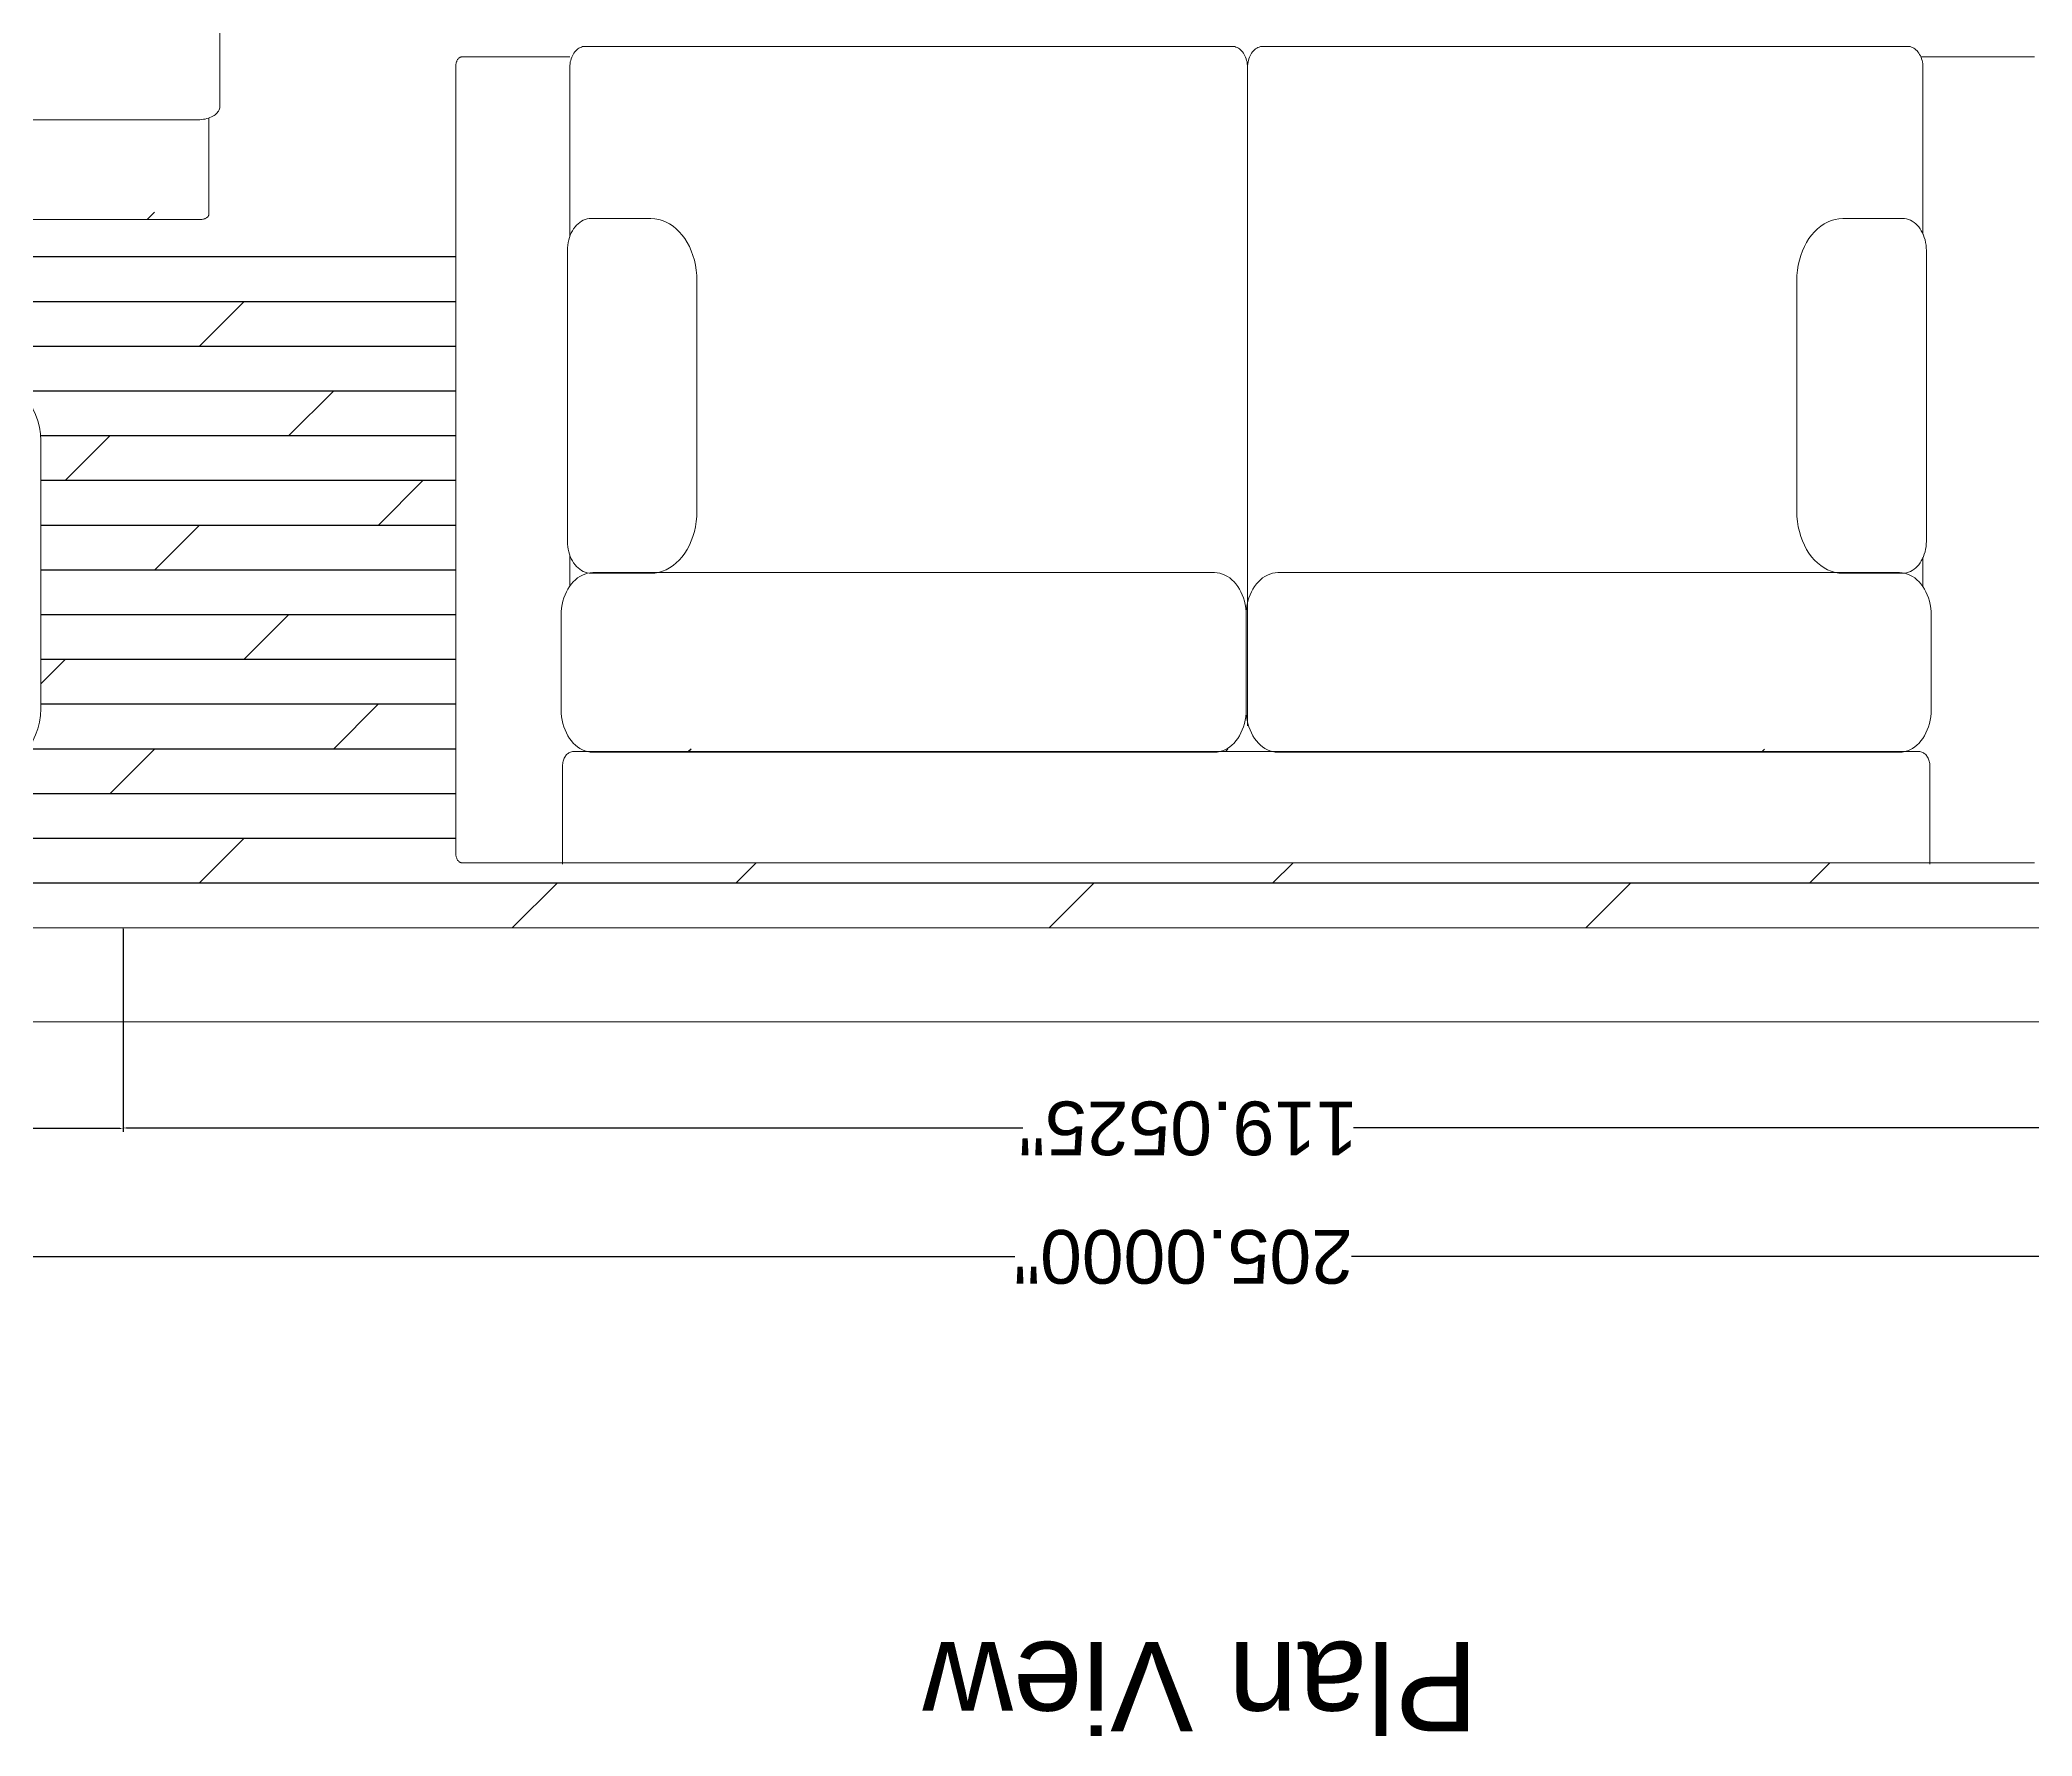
# Model space of a CAD drawing. Header units: inches. Extents: x -813 to 82, y -70 to 268.
# Drawn here: x -140.3 to -28.9, y -69.6 to 25.2 of the extents above; entities that cross this region are included whole.
import ezdxf

# ---------------------------------------------------------------- set-up
doc = ezdxf.new("R2010")
doc.units = ezdxf.units.IN
doc.header["$MEASUREMENT"] = 0
doc.layers.get('Defpoints').update_dxf_attribs({"color": 6})
for name, color, linetype, lineweight in [('Furniture', 4, 'Continuous', 0), ('Text', 30, 'Continuous', 0), ('Windows', 2, 'Continuous', 0)]:
    doc.layers.add(name, color=color, linetype=linetype, lineweight=lineweight)
doc.layers.add('Hatch 01_UC', color=7, linetype='Continuous')
doc.layers.add('S-DIM', color=7, linetype='Continuous')
doc.layers.add('Walls', color=3, linetype='Continuous', plot=False)
doc.styles.get("Standard").update_dxf_attribs({"font": 'arial.ttf'})
doc.dimstyles.get("Standard").update_dxf_attribs({"dimtxt": 0.18, "dimasz": 0.18, "dimexe": 0.18, "dimexo": 0.0625, "dimgap": 0.09, "dimtad": 0, "dimtih": 1, "dimtoh": 1, "dimdec": 4, "dimzin": 1, "dimdsep": 46, "dimtxsty": 'Standard', "dimcen": 0.09, "dimadec": 0, "dimazin": 0, "dimtfac": 1, "dimtdec": 4, "dimtofl": 0, "dimtmove": 0, "dimatfit": 3, "dimfxl": 1, "dimtolj": 1, "dimtzin": 0, "dimarcsym": 0})

# ---------------------------------------------------------------- blocks, each defined once
blk = doc.blocks.new('*D197')
at = {"layer": 'Defpoints', "color": 0, "lineweight": 0, "transparency": 16777216}
for p in [(-178.87, -24.46), (26.13, -24.46), (-178.87, -42.82)]:
    blk.add_point(p, dxfattribs=at)
at = {"layer": 'S-DIM', "color": 0, "lineweight": -2, "transparency": 16777216}
for p, q in [((-178.87, -24.52), (-178.87, -43)), ((26.13, -24.52), (26.13, -43)), ((-178.69, -42.82), (-85.78, -42.82)), ((25.95, -42.82), (-66.96, -42.82))]:
    blk.add_line(p, q, dxfattribs=at)
at = {"layer": 'S-DIM', "color": 0, "lineweight": 0, "transparency": 16777216}
for points in [[(-178.69, -42.85), (-178.69, -42.79), (-178.87, -42.82)], [(25.95, -42.85), (25.95, -42.79), (26.13, -42.82)]]:
    blk.add_solid(points, dxfattribs=at)
at = {"layer": 'S-DIM', "color": 0, "lineweight": 5, "transparency": 16777216, "insert": (-76.37, -42.82), "char_height": 0.18, "width": 4.3945, "attachment_point": 5, "rotation": 180}
blk.add_mtext('\\A1;{\\H16.66667x;205.0000"}', dxfattribs=at)
blk = doc.blocks.new('*D203')
at = {"layer": 'Defpoints', "color": 0, "lineweight": 0, "transparency": 16777216}
for p in [(-178.87, -24.46), (-135.62, -24.46), (-135.62, -35.67)]:
    blk.add_point(p, dxfattribs=at)
at = {"layer": 'S-DIM', "color": 0, "lineweight": -2, "transparency": 16777216}
for p, q in [((-178.87, -24.52), (-178.87, -35.85)), ((-135.62, -24.52), (-135.62, -35.85)), ((-178.69, -35.67), (-165.53, -35.67)), ((-135.8, -35.67), (-148.96, -35.67))]:
    blk.add_line(p, q, dxfattribs=at)
at = {"layer": 'S-DIM', "color": 0, "lineweight": 0, "transparency": 16777216}
for points in [[(-178.69, -35.7), (-178.69, -35.64), (-178.87, -35.67)], [(-135.8, -35.7), (-135.8, -35.64), (-135.62, -35.67)]]:
    blk.add_solid(points, dxfattribs=at)
at = {"layer": 'S-DIM', "color": 0, "lineweight": 5, "transparency": 16777216, "insert": (-157.25, -35.67), "char_height": 0.18, "attachment_point": 5, "rotation": 180}
blk.add_mtext('\\A1;{\\H16.66667x;43.2500"}', dxfattribs=at)
blk = doc.blocks.new('*D204')
at = {"layer": 'Defpoints', "color": 0, "lineweight": 0, "transparency": 16777216}
for p in [(-135.62, -29.71), (-16.57, -30.17), (-135.62, -35.64)]:
    blk.add_point(p, dxfattribs=at)
at = {"layer": 'S-DIM', "color": 0, "lineweight": -2, "transparency": 16777216}
for p, q in [((-135.62, -29.77), (-135.62, -35.82)), ((-16.57, -30.23), (-16.57, -35.82)), ((-135.44, -35.64), (-85.34, -35.64)), ((-16.75, -35.64), (-66.85, -35.64))]:
    blk.add_line(p, q, dxfattribs=at)
at = {"layer": 'S-DIM', "color": 0, "lineweight": 0, "transparency": 16777216}
for points in [[(-135.44, -35.67), (-135.44, -35.61), (-135.62, -35.64)], [(-16.75, -35.67), (-16.75, -35.61), (-16.57, -35.64)]]:
    blk.add_solid(points, dxfattribs=at)
at = {"layer": 'S-DIM', "color": 0, "lineweight": 5, "transparency": 16777216, "insert": (-76.09, -35.64), "char_height": 0.18, "attachment_point": 5, "rotation": 180}
blk.add_mtext('\\A1;{\\H16.66667x;119.0525"}', dxfattribs=at)

msp = doc.modelspace()

# ---------------------------------------------------------------- linework, layer by layer
at = {"layer": 'Furniture', "lineweight": 5}
for points in [[(-130.21609, 51.90747), (-130.21609, 21.44122)], [(-110.65533, 14.18936), (-110.65533, 23.64466), (-110.65214, 23.74508), (-110.64273, 23.84322), (-110.62738, 23.93869), (-110.60634, 24.03116), (-110.57989, 24.12025), (-110.54828, 24.20561), (-110.51178, 24.28687), (-110.47066, 24.3637), (-110.4252, 24.43572), (-110.37562, 24.50258), (-110.32224, 24.56392), (-110.26528, 24.61938), (-110.20503, 24.66862), (-110.14176, 24.71125), (-110.07571, 24.74694), (-110.00716, 24.77532), (-109.93639, 24.79603), (-109.86363, 24.80872), (-109.78918, 24.81302), (-73.63966, 24.81302), (-73.56522, 24.80872), (-73.49246, 24.79603), (-73.42168, 24.77532), (-73.35314, 24.74694), (-73.28709, 24.71125), (-73.22382, 24.66862), (-73.16356, 24.61938), (-73.10661, 24.56392), (-73.05322, 24.50258), (-73.00365, 24.43572), (-72.95818, 24.3637), (-72.91706, 24.28687), (-72.88057, 24.20561), (-72.84896, 24.12025), (-72.8225, 24.03116), (-72.80146, 23.93869), (-72.7861, 23.84322), (-72.7767, 23.74508), (-72.7735, 23.64466), (-72.77032, 23.74508), (-72.76094, 23.84322), (-72.74562, 23.93869), (-72.72463, 24.03116), (-72.69824, 24.12025), (-72.66672, 24.20561), (-72.63032, 24.28687), (-72.58932, 24.3637), (-72.54397, 24.43572), (-72.49454, 24.50258), (-72.44131, 24.56392), (-72.38454, 24.61938), (-72.32448, 24.66862), (-72.26139, 24.71125), (-72.19557, 24.74694), (-72.12726, 24.77532), (-72.05672, 24.79603), (-71.98424, 24.80872), (-71.91006, 24.81302), (-35.88415, 24.81302), (-35.80998, 24.80872), (-35.73748, 24.79603), (-35.66696, 24.77532), (-35.59864, 24.74694), (-35.53281, 24.71125), (-35.46974, 24.66862), (-35.40968, 24.61938), (-35.3529, 24.56392), (-35.29966, 24.50258), (-35.25024, 24.43572), (-35.20489, 24.3637), (-35.16388, 24.28687), (-35.12749, 24.20561), (-35.09596, 24.12025), (-35.06958, 24.03116), (-35.04859, 23.93869), (-35.03328, 23.84322), (-35.02389, 23.74508), (-35.0207, 23.64466), (-35.0207, 14.32202)], [(-110.65533, 24.22884), (-116.66071, 24.22884), (-116.69187, 24.22703), (-116.72233, 24.22171), (-116.75196, 24.21304), (-116.78066, 24.20114), (-116.80831, 24.18619), (-116.8348, 24.16834), (-116.86004, 24.14772), (-116.88388, 24.12449), (-116.90625, 24.0988), (-116.92701, 24.07079), (-116.94606, 24.04063), (-116.96328, 24.00846), (-116.97856, 23.97443), (-116.9918, 23.93868), (-117.00289, 23.90138), (-117.0117, 23.86267), (-117.01813, 23.8227), (-117.02208, 23.78162), (-117.02341, 23.73959), (-117.02341, -20.33234), (-117.02208, -20.37438), (-117.01813, -20.41547), (-117.0117, -20.45543), (-117.00289, -20.49414), (-116.9918, -20.53145), (-116.97856, -20.56718), (-116.96328, -20.60122), (-116.94606, -20.63339), (-116.92701, -20.66356), (-116.90625, -20.69155), (-116.88388, -20.71724), (-116.86004, -20.74048), (-116.8348, -20.7611), (-116.80831, -20.77896), (-116.78066, -20.79391), (-116.75196, -20.8058), (-116.72233, -20.81448), (-116.69187, -20.8198), (-116.66071, -20.8216), (-28.78345, -20.8216)], [(-72.7735, 23.64466), (-72.7735, -13.16999)], [(-28.78345, 24.22884), (-35.13799, 24.22884)], [(-130.21609, 21.44122), (-130.22061, 21.3785), (-130.23393, 21.31719), (-130.25569, 21.25755), (-130.28549, 21.19977), (-130.32295, 21.1441), (-130.36772, 21.09076), (-130.41942, 21.03996), (-130.47765, 20.99195), (-130.54206, 20.94693), (-130.61226, 20.90513), (-130.68788, 20.86679), (-130.76855, 20.83211), (-130.85389, 20.80133), (-130.94351, 20.77467), (-131.03706, 20.75236), (-131.13414, 20.73461), (-131.2344, 20.72165), (-131.33743, 20.71372), (-131.44289, 20.71102)], [(-141.23172, 20.71102), (-131.44289, 20.71102)], [(-130.82949, 15.43634), (-130.82949, 20.81021)], [(-177.61908, 15.1296), (-131.34321, 15.1296)], [(-131.34321, 15.1296), (-131.29907, 15.13073), (-131.25594, 15.13407), (-131.21396, 15.1395), (-131.17332, 15.14696), (-131.13415, 15.15633), (-131.09663, 15.16752), (-131.06089, 15.18046), (-131.02711, 15.19502), (-130.99544, 15.21113), (-130.96604, 15.22869), (-130.93907, 15.24759), (-130.91467, 15.26776), (-130.89302, 15.2891), (-130.87427, 15.31151), (-130.85857, 15.33489), (-130.84608, 15.35916), (-130.83697, 15.38422), (-130.83139, 15.40997), (-130.82949, 15.43634)], [(-109.46527, 15.191), (-109.46527, 15.191)], [(-110.65533, -3.63438), (-110.65533, -5.35772)], [(-35.0207, -5.39058), (-35.0207, -3.73661)], [(-36.15753, -4.63601), (-36.15753, -4.63601)], [(-34.63634, -20.88976), (-34.63634, -15.41545), (-34.63856, -15.34528), (-34.64508, -15.27674), (-34.65571, -15.21011), (-34.67029, -15.1456), (-34.68864, -15.08347), (-34.71057, -15.02396), (-34.7359, -14.96734), (-34.76446, -14.91382), (-34.79607, -14.86367), (-34.83054, -14.81713), (-34.86769, -14.77444), (-34.90735, -14.73586), (-34.94932, -14.70162), (-34.99345, -14.67197), (-35.03954, -14.64716), (-35.08742, -14.62744), (-35.1369, -14.61305), (-35.1878, -14.60423), (-35.23995, -14.60124), (-110.45865, -14.60124), (-110.51067, -14.60422), (-110.56147, -14.61301), (-110.61087, -14.62736), (-110.65869, -14.64703), (-110.70476, -14.67179), (-110.74887, -14.70137), (-110.79085, -14.73554), (-110.83052, -14.77406), (-110.8677, -14.8167), (-110.90221, -14.86319), (-110.93385, -14.91331), (-110.96246, -14.9668), (-110.98784, -15.02342), (-111.00981, -15.08294), (-111.02821, -15.14512), (-111.04282, -15.2097), (-111.0535, -15.27644), (-111.06003, -15.34511), (-111.06225, -15.41545), (-111.06225, -20.88976)], [(-109.36513, -14.63653), (-109.36513, -14.63653)], [(-71.07638, -14.63653), (-71.07638, -14.63653)]]:
    msp.add_lwpolyline(points, dxfattribs=at)
for points in [[(-109.46527, 15.191), (-106.12785, 15.191), (-105.90528, 15.17821), (-105.68793, 15.14054), (-105.47661, 15.07903), (-105.2721, 14.99474), (-105.07515, 14.88872), (-104.88655, 14.76202), (-104.70708, 14.61568), (-104.53749, 14.45075), (-104.3786, 14.26829), (-104.23114, 14.06934), (-104.09592, 13.85496), (-103.9737, 13.6262), (-103.86526, 13.38409), (-103.77138, 13.12972), (-103.69282, 12.86408), (-103.63036, 12.58828), (-103.5848, 12.30334), (-103.55689, 12.0103), (-103.54742, 11.71022), (-103.54742, -1.15524), (-103.5569, -1.45548), (-103.58482, -1.74865), (-103.63042, -2.0337), (-103.69291, -2.30957), (-103.77151, -2.57524), (-103.86544, -2.82965), (-103.97394, -3.07174), (-104.0962, -3.30048), (-104.23147, -3.51482), (-104.37895, -3.71372), (-104.53788, -3.89612), (-104.70747, -4.06099), (-104.88694, -4.20727), (-105.07554, -4.33391), (-105.27246, -4.43988), (-105.47692, -4.52412), (-105.68816, -4.58558), (-105.9054, -4.62323), (-106.12785, -4.63601), (-109.46527, -4.63601), (-109.5796, -4.62943), (-109.69125, -4.61006), (-109.79982, -4.57846), (-109.90491, -4.53512), (-110.00612, -4.48063), (-110.10304, -4.4155), (-110.1953, -4.34028), (-110.28247, -4.2555), (-110.36415, -4.16172), (-110.43997, -4.05946), (-110.5095, -3.94927), (-110.57234, -3.83168), (-110.6281, -3.70724), (-110.67639, -3.57649), (-110.71678, -3.43997), (-110.74891, -3.29821), (-110.77234, -3.15176), (-110.78671, -3.00116), (-110.79158, -2.84694), (-110.79158, 13.40194), (-110.78671, 13.55616), (-110.77234, 13.70676), (-110.74891, 13.85321), (-110.71678, 13.99496), (-110.67639, 14.13149), (-110.6281, 14.26224), (-110.57234, 14.38668), (-110.5095, 14.50426), (-110.43997, 14.61445), (-110.36415, 14.71672), (-110.28247, 14.8105), (-110.1953, 14.89528), (-110.10304, 14.97049), (-110.00612, 15.03563), (-109.90491, 15.09012), (-109.79982, 15.13345), (-109.69125, 15.16506), (-109.5796, 15.18443)], [(-36.15753, -4.63601), (-39.49496, -4.63601), (-39.71754, -4.62322), (-39.93487, -4.58555), (-40.14619, -4.52404), (-40.3507, -4.43975), (-40.54766, -4.33373), (-40.73625, -4.20702), (-40.91574, -4.06068), (-41.08531, -3.89575), (-41.24421, -3.71329), (-41.39166, -3.51434), (-41.52688, -3.29996), (-41.6491, -3.07121), (-41.75755, -2.82911), (-41.85142, -2.57472), (-41.92999, -2.3091), (-41.99244, -2.03328), (-42.038, -1.74834), (-42.06591, -1.45531), (-42.07538, -1.15524), (-42.07538, 11.71022), (-42.0659, 12.01048), (-42.03798, 12.30364), (-41.99238, 12.58868), (-41.92989, 12.86456), (-41.85129, 13.13023), (-41.75736, 13.38463), (-41.64886, 13.62673), (-41.52661, 13.85548), (-41.39134, 14.06982), (-41.24385, 14.26872), (-41.08492, 14.45112), (-40.91534, 14.61599), (-40.73586, 14.76227), (-40.54726, 14.8889), (-40.35036, 14.99488), (-40.14589, 15.07912), (-39.93464, 15.14058), (-39.7174, 15.17822), (-39.49496, 15.191), (-36.15753, 15.191), (-36.04321, 15.18443), (-35.93156, 15.16506), (-35.82298, 15.13345), (-35.7179, 15.09012), (-35.61669, 15.03563), (-35.51976, 14.97049), (-35.42751, 14.89528), (-35.34033, 14.8105), (-35.25865, 14.71672), (-35.18284, 14.61445), (-35.11332, 14.50426), (-35.05047, 14.38668), (-34.99471, 14.26224), (-34.94642, 14.13149), (-34.90602, 13.99496), (-34.8739, 13.85321), (-34.85046, 13.70676), (-34.8361, 13.55616), (-34.83123, 13.40194), (-34.83123, -2.84694), (-34.8361, -3.00116), (-34.85046, -3.15176), (-34.8739, -3.29821), (-34.90602, -3.43997), (-34.94642, -3.57649), (-34.99471, -3.70724), (-35.05047, -3.83168), (-35.11332, -3.94927), (-35.18284, -4.05946), (-35.25865, -4.16172), (-35.34033, -4.2555), (-35.42751, -4.34028), (-35.51976, -4.4155), (-35.61669, -4.48063), (-35.7179, -4.53512), (-35.82298, -4.57846), (-35.93156, -4.61006), (-36.04321, -4.62943)], [(-109.36513, -14.63653), (-74.62312, -14.63653), (-74.47006, -14.62775), (-74.32063, -14.60188), (-74.17534, -14.55965), (-74.03473, -14.50176), (-73.89933, -14.42893), (-73.76968, -14.34191), (-73.64631, -14.24137), (-73.52974, -14.12807), (-73.42052, -14.0027), (-73.31918, -13.866), (-73.22624, -13.71866), (-73.14224, -13.56144), (-73.06772, -13.39501), (-73.0032, -13.22012), (-72.94921, -13.0375), (-72.9063, -12.84782), (-72.87499, -12.65184), (-72.85581, -12.45026), (-72.8493, -12.2438), (-72.8493, -6.99466), (-72.85581, -6.7882), (-72.87499, -6.58662), (-72.9063, -6.39064), (-72.94921, -6.20098), (-73.0032, -6.01834), (-73.06772, -5.84345), (-73.14224, -5.67703), (-73.22624, -5.5198), (-73.31918, -5.37247), (-73.42052, -5.23576), (-73.52974, -5.11039), (-73.64631, -4.99709), (-73.76968, -4.89656), (-73.89933, -4.80953), (-74.03473, -4.73671), (-74.17534, -4.67882), (-74.32063, -4.63658), (-74.47006, -4.61071), (-74.62312, -4.60193), (-109.36513, -4.60193), (-109.51818, -4.61071), (-109.66761, -4.63658), (-109.8129, -4.67882), (-109.95351, -4.73671), (-110.08891, -4.80953), (-110.21856, -4.89656), (-110.34193, -4.99709), (-110.4585, -5.11039), (-110.56772, -5.23576), (-110.66906, -5.37247), (-110.762, -5.5198), (-110.846, -5.67703), (-110.92052, -5.84345), (-110.98504, -6.01834), (-111.03903, -6.20098), (-111.08194, -6.39064), (-111.11325, -6.58662), (-111.13243, -6.7882), (-111.13894, -6.99466), (-111.13894, -12.2438), (-111.13243, -12.45026), (-111.11325, -12.65184), (-111.08194, -12.84782), (-111.03903, -13.0375), (-110.98504, -13.22012), (-110.92052, -13.39501), (-110.846, -13.56144), (-110.762, -13.71866), (-110.66906, -13.866), (-110.56772, -14.0027), (-110.4585, -14.12807), (-110.34193, -14.24137), (-110.21856, -14.34191), (-110.08891, -14.42893), (-109.95351, -14.50176), (-109.8129, -14.55965), (-109.66761, -14.60188), (-109.51818, -14.62775)], [(-71.07638, -14.63653), (-36.33438, -14.63653), (-36.18133, -14.62775), (-36.03189, -14.60188), (-35.8866, -14.55965), (-35.74599, -14.50176), (-35.6106, -14.42893), (-35.48095, -14.34191), (-35.35756, -14.24137), (-35.24101, -14.12807), (-35.13178, -14.0027), (-35.03044, -13.866), (-34.9375, -13.71866), (-34.8535, -13.56144), (-34.77897, -13.39501), (-34.71446, -13.22012), (-34.66047, -13.0375), (-34.61756, -12.84782), (-34.58624, -12.65184), (-34.56706, -12.45026), (-34.56055, -12.2438), (-34.56055, -6.99466), (-34.56706, -6.7882), (-34.58624, -6.58662), (-34.61756, -6.39064), (-34.66047, -6.20098), (-34.71446, -6.01834), (-34.77897, -5.84345), (-34.8535, -5.67703), (-34.9375, -5.5198), (-35.03044, -5.37247), (-35.13178, -5.23576), (-35.24101, -5.11039), (-35.35756, -4.99709), (-35.48095, -4.89656), (-35.6106, -4.80953), (-35.74599, -4.73671), (-35.8866, -4.67882), (-36.03189, -4.63658), (-36.18133, -4.61071), (-36.33438, -4.60193), (-71.07638, -4.60193), (-71.22943, -4.61071), (-71.37886, -4.63658), (-71.52416, -4.67882), (-71.66476, -4.73671), (-71.80016, -4.80953), (-71.92981, -4.89656), (-72.05319, -4.99709), (-72.16975, -5.11039), (-72.27897, -5.23576), (-72.38031, -5.37247), (-72.47325, -5.5198), (-72.55725, -5.67703), (-72.63178, -5.84345), (-72.6963, -6.01834), (-72.75028, -6.20098), (-72.7932, -6.39064), (-72.82452, -6.58662), (-72.84369, -6.7882), (-72.8502, -6.99466), (-72.8502, -12.2438), (-72.84369, -12.45026), (-72.82452, -12.65184), (-72.7932, -12.84782), (-72.75028, -13.0375), (-72.6963, -13.22012), (-72.63178, -13.39501), (-72.55725, -13.56144), (-72.47325, -13.71866), (-72.38031, -13.866), (-72.27897, -14.0027), (-72.16975, -14.12807), (-72.05319, -14.24137), (-71.92981, -14.34191), (-71.80016, -14.42893), (-71.66476, -14.50176), (-71.52416, -14.55965), (-71.37886, -14.60188), (-71.22943, -14.62775)]]:
    msp.add_lwpolyline(points, close=True, dxfattribs=at)
at = {"layer": 'Furniture', "color": 4, "lineweight": 5, "ltscale": 0.03}
msp.add_lwpolyline([(-140.22512, 2.77271), (-140.22512, -12.2115, -0.414213562), (-143.97118, -15.95756), (-166.4475, -15.95756, -0.414213562), (-170.19355, -12.2115), (-170.19355, 2.77271, -0.414213562), (-166.4475, 6.51877), (-143.97118, 6.51877, -0.414213562)], format="xyb", close=True, dxfattribs=at)
at = {"layer": 'Hatch 01_UC', "color": 44, "linetype": 'Continuous', "transparency": 33554636}
for p, q in [((-133.87002, 15.54026), (-134.28067, 15.1296)), ((-117.02341, 13.04026), (-178.87002, 13.04026)), ((-117.02341, 10.54026), (-178.87002, 10.54026)), ((-128.87002, 10.54026), (-131.37002, 8.04026)), ((-117.02341, 8.04026), (-178.87002, 8.04026)), ((-117.02341, 5.54026), (-141.44658, 5.54026)), ((-123.87002, 5.54026), (-126.37002, 3.04026)), ((-117.02341, 3.04026), (-140.23469, 3.04026)), ((-136.37002, 3.04026), (-138.87002, 0.54026)), ((-117.02341, 0.54026), (-140.22512, 0.54026)), ((-118.87002, 0.54026), (-121.37002, -1.95974)), ((-117.02341, -1.95974), (-140.22512, -1.95974)), ((-131.37002, -1.95974), (-133.87002, -4.45974)), ((-117.02341, -4.45974), (-140.22512, -4.45974)), ((-117.02341, -6.95974), (-140.22512, -6.95974)), ((-126.37002, -6.95974), (-128.87002, -9.45974)), ((-117.02341, -9.45974), (-140.22512, -9.45974)), ((-138.87002, -9.45974), (-140.22512, -10.81484)), ((-117.02341, -11.95974), (-140.22512, -11.95974)), ((-121.37002, -11.95974), (-123.87002, -14.45974)), ((-117.02341, -14.45974), (-140.97478, -14.45974)), ((-133.87002, -14.45974), (-136.37002, -16.95974)), ((-103.87002, -14.45974), (-104.01152, -14.60124)), ((-73.87002, -14.45974), (-74.01152, -14.60124)), ((-43.87002, -14.45974), (-44.01152, -14.60124)), ((-117.02341, -16.95974), (-178.87002, -16.95974)), ((-117.02341, -19.45974), (-178.87002, -19.45974)), ((-128.87002, -19.45974), (-131.37002, -21.95974)), ((-100.23188, -20.8216), (-101.37002, -21.95974)), ((-70.23188, -20.8216), (-71.37002, -21.95974)), ((-40.23188, -20.8216), (-41.37002, -21.95974)), ((26.12998, -21.95974), (-178.87002, -21.95974)), ((-111.37002, -21.95974), (-113.87002, -24.45974)), ((-81.37002, -21.95974), (-83.87002, -24.45974)), ((-51.37002, -21.95974), (-53.87002, -24.45974)), ((-123.87002, -24.45974), (-123.87002, -24.45974)), ((-93.87002, -24.45974), (-93.87002, -24.45974)), ((-63.87002, -24.45974), (-63.87002, -24.45974)), ((-33.87002, -24.45974), (-33.87002, -24.45974))]:
    msp.add_line(p, q, dxfattribs=at)
at = {"layer": 'Walls', "lineweight": 5}
for points in [[(-178.87002, -29.70974), (26.12998, -29.70974), (31.37998, -29.70974), (31.37998, -24.45974), (31.37998, 245.54026), (31.37998, 250.79026), (26.12998, 250.79026), (-178.87002, 250.79026), (-184.12002, 250.79026), (-184.12002, 245.54026), (-184.12002, -24.45974), (-184.12002, -29.70974)], [(26.12998, -24.45974), (26.12998, 245.54026), (-178.87002, 245.54026), (-178.87002, -24.45974)]]:
    msp.add_lwpolyline(points, close=True, dxfattribs=at)
at = {"layer": 'Windows', "lineweight": 5}
for p, q in [((-135.62002, -24.45974), (-135.62002, -29.70974)), ((-16.56752, -24.45974), (-135.62002, -24.45974)), ((-135.62002, -29.70974), (-16.56752, -29.70974))]:
    msp.add_line(p, q, dxfattribs=at)

# ---------------------------------------------------------------- texts
at = {"layer": 'Text', "lineweight": 0, "insert": (-15.87984, -69.36475), "char_height": 5, "attachment_point": 1, "rotation": 180}
msp.add_mtext_dynamic_manual_height_columns('\\pxqc;Plan View', width=119.0525, gutter_width=1, heights=[0], dxfattribs=at)

# ---------------------------------------------------------------- dimensions: what is measured, and where the dimension line sits
at = {"layer": 'S-DIM', "lineweight": 5}
for base, p1, p2, picture, middle in [((-178.87002, -42.81974), (26.12998, -24.45974), (-178.87002, -24.45974), '*D197', (-76.37002, -42.81974)), ((-135.62002, -35.67163), (-178.87002, -24.45974), (-135.62002, -24.45974), '*D203', (-157.24502, -35.67163)), ((-135.62002, -35.64163), (-16.56752, -30.17194), (-135.62002, -29.70974), '*D204', (-76.09377, -35.64163))]:
    dim = msp.add_linear_dim(base=base, p1=p1, p2=p2, angle=180, text='{\\H16.66667x;<>}', dimstyle='Standard', override={"dimpost": '"'}, dxfattribs=at)
    dim.commit()
    dim.dimension.update_dxf_attribs({"geometry": picture, "text_midpoint": middle})

doc.saveas('drawing.dxf')
